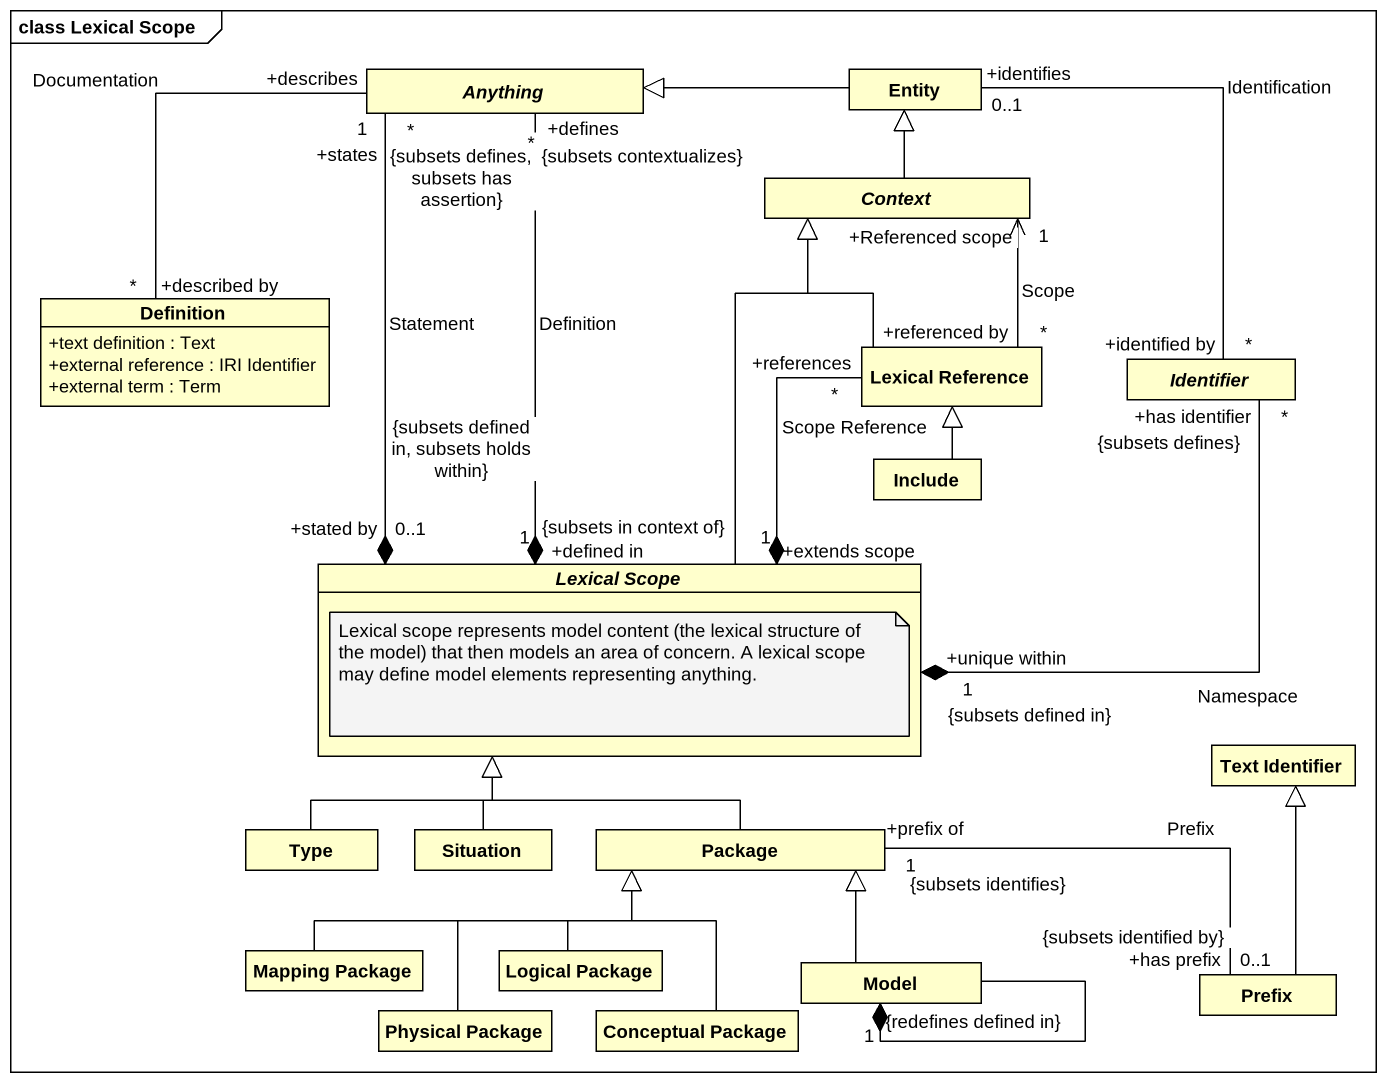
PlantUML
@startuml
mainframe class Lexical Scope
hide circle
hide empty members
skinparam classAttributeIconSize 0
abstract class Anything
class "Entity" as Entity_
abstract class Context
class Definition {
  +text definition : Text
  +external reference : IRI Identifier
  +external term : Term
}
class "Lexical Reference" as Lexical_Reference
abstract class Identifier
class Include
abstract class "Lexical Scope" as Lexical_Scope
class "Text Identifier" as Text_Identifier
class Type
class Situation
class "Package" as Package_
class "Mapping Package" as Mapping_Package
class "Logical Package" as Logical_Package
class Model
class "Physical Package" as Physical_Package
class "Conceptual Package" as Conceptual_Package
class Prefix
Entity_ -left-|> Anything
Context -up-|> Entity_
Definition "+described by\n*" -up- "+describes\n1" Anything : Documentation
Lexical_Reference "+referenced by\n*" -up-> "+Referenced scope\n1" Context : Scope
Lexical_Reference -up-|> Context
Identifier "+identified by\n*" -up- "+identifies\n0..1" Entity_ : Identification
Identifier "+has identifier\n*\n{subsets defines}" -left-* "+unique within\n1\n{subsets defined in}" Lexical_Scope : Namespace
Include -up-|> Lexical_Reference
Lexical_Scope "+defined in\n1\n{subsets in context of}" *-up- "+defines\n*\n{subsets contextualizes}" Anything : Definition
Lexical_Scope "+stated by\n0..1\n{subsets defined in, subsets holds within}" *-up- "+states\n*\n{subsets defines, subsets has assertion}" Anything : Statement
Lexical_Scope -up-|> Context
Lexical_Scope "+extends scope\n1" *-up- "+references\n*" Lexical_Reference : Scope Reference
Type -up-|> Lexical_Scope
Situation -up-|> Lexical_Scope
Package_ -up-|> Lexical_Scope
Package_ "+prefix of\n1\n{subsets identifies}" -right- "+has prefix\n0..1\n{subsets identified by}" Prefix : Prefix
Mapping_Package -right-|> Package_
Logical_Package -up-|> Package_
Model -up-|> Package_
Model "1\n{redefines defined in}" *-- Model
Physical_Package -up-|> Package_
Conceptual_Package -up-|> Package_
Prefix -up-|> Text_Identifier
note bottom of Lexical_Scope : Lexical scope represents model content (the lexical structure of the model) that then models an area of concern. A lexical scope may define model elements representing anything.
@enduml
